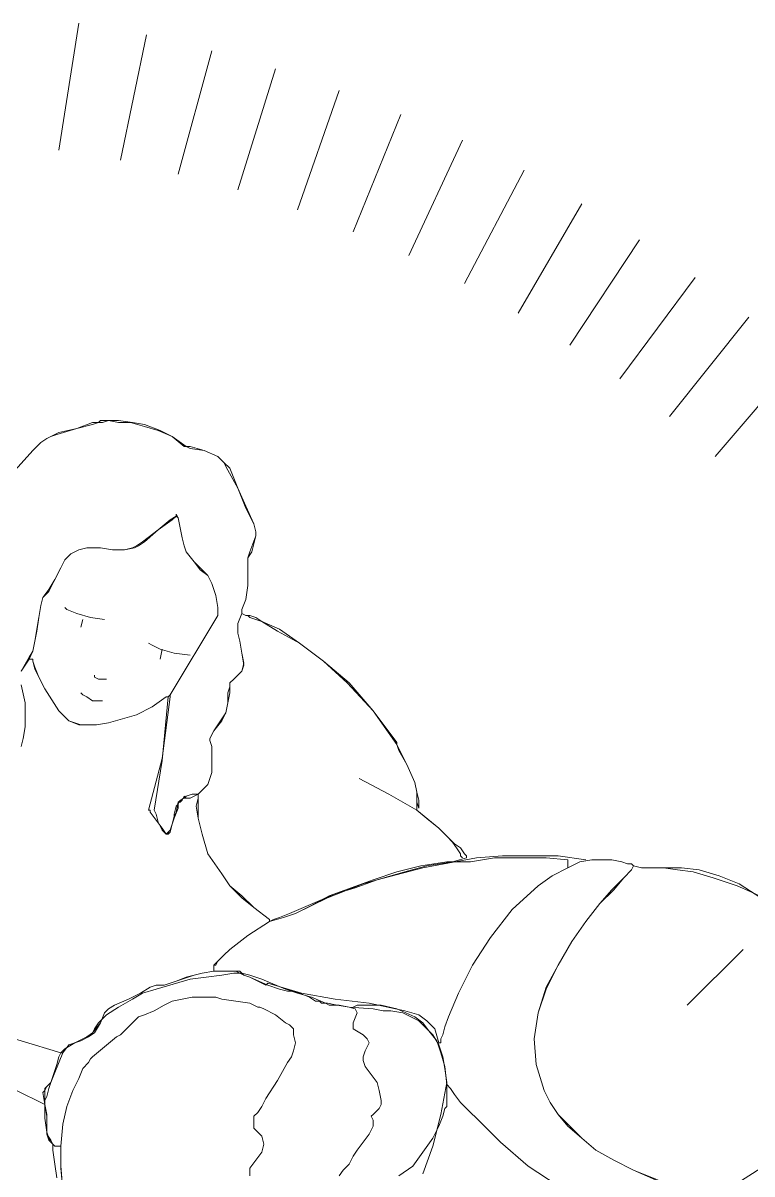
# Model space of a CAD drawing. Header units: centimetres. Extents: x -2268 to 4168, y -1681 to 1458.
# Drawn here: x 2392.25 to 2396.11, y -502.13 to -496.03 of the extents above; entities that cross this region are included whole.
import ezdxf

# ---------------------------------------------------------------- set-up
doc = ezdxf.new("R2010")
doc.units = ezdxf.units.CM
doc.layers.add('PDF24_Geometry', color=7, linetype='Continuous')

msp = doc.modelspace()

# ---------------------------------------------------------------- linework, layer by layer
at = {"layer": 'PDF24_Geometry', "lineweight": 9}
for points in [[(2392.5457, -496.0328), (2392.4404, -496.7068)], [(2392.9037, -496.096), (2392.7668, -496.7595)], [(2393.2513, -496.1802), (2393.0723, -496.8332)], [(2393.5883, -496.275), (2393.3882, -496.9174)], [(2393.9253, -496.3909), (2393.7041, -497.0228)], [(2394.2518, -496.5172), (2393.999, -497.1386)], [(2394.5783, -496.6542), (2394.2939, -497.265)], [(2394.9047, -496.8121), (2394.5888, -497.4124)], [(2395.2101, -496.9912), (2394.8731, -497.5704)], [(2395.5155, -497.1807), (2395.1469, -497.7389)], [(2395.8104, -497.3808), (2395.4102, -497.9179)], [(2396.0948, -497.5915), (2395.6735, -498.118)], [(2396.3581, -497.8126), (2395.9158, -498.3287)], [(2392.2087, -498.4024), (2392.3035, -498.2971), (2392.3456, -498.2549), (2392.3772, -498.2339), (2392.3982, -498.2233), (2392.4298, -498.2128), (2392.5351, -498.1812), (2392.6194, -498.1602), (2392.651, -498.1496), (2392.6615, -498.1496), (2392.6721, -498.1496), (2392.7037, -498.1391), (2392.7563, -498.1496), (2392.8195, -498.1496), (2392.8932, -498.1707), (2392.9669, -498.1918), (2393.0407, -498.2233), (2393.1038, -498.276), (2393.1144, -498.276), (2393.1354, -498.2865), (2393.2092, -498.2971), (2393.2829, -498.3287), (2393.3145, -498.3603), (2393.3355, -498.4024), (2393.3882, -498.4972), (2393.4303, -498.6025), (2393.4725, -498.6867), (2393.483, -498.7289), (2393.483, -498.7499), (2393.4514, -498.8342), (2393.4409, -498.8658), (2393.4409, -498.8974), (2393.4409, -498.9079), (2393.4409, -498.9395), (2393.4409, -499.0132), (2393.4303, -499.0869), (2393.4093, -499.1396), (2393.4093, -499.1607), (2393.3882, -499.2133), (2393.3882, -499.266), (2393.3987, -499.3081), (2393.4093, -499.3713), (2393.4198, -499.4345), (2393.4093, -499.4661), (2393.3671, -499.5082), (2393.3461, -499.5293), (2393.3461, -499.5503), (2393.3355, -499.5819), (2393.3355, -499.6346), (2393.325, -499.6872), (2393.3039, -499.7294), (2393.2618, -499.782), (2393.2408, -499.8241), (2393.2408, -499.8347), (2393.2513, -499.8663), (2393.2513, -499.9295), (2393.2513, -500.0032), (2393.2302, -500.0664), (2393.1776, -500.119), (2393.1354, -500.1401), (2393.1144, -500.1401), (2393.1038, -500.1401), (2393.0828, -500.1506), (2393.0723, -500.1717), (2393.0617, -500.1822), (2393.0512, -500.2243), (2393.0512, -500.2454), (2393.0407, -500.277), (2393.0301, -500.3191), (2393.0091, -500.3296), (2392.988, -500.3086), (2392.9669, -500.2665), (2392.9564, -500.2243), (2392.9459, -500.2033), (2392.988, -499.94), (2393.0196, -499.603), (2393.0301, -499.5924), (2393.2829, -499.1712), (2393.2829, -499.1291), (2393.2724, -499.0659), (2393.2513, -499.0027), (2393.2302, -498.9606), (2393.1881, -498.929), (2393.1565, -498.8868), (2393.1144, -498.8342), (2393.1038, -498.8026), (2393.0933, -498.7605), (2393.0828, -498.7078), (2393.0723, -498.6551), (2393.0617, -498.6446), (2393.0301, -498.6657), (2392.9669, -498.7183), (2392.8827, -498.7815), (2392.8511, -498.8026), (2392.83, -498.8131), (2392.7879, -498.8236), (2392.7247, -498.8236), (2392.6615, -498.8131), (2392.6194, -498.8131), (2392.5878, -498.8131), (2392.5457, -498.8236), (2392.5036, -498.8447), (2392.472, -498.8763), (2392.4509, -498.9184), (2392.4193, -498.9816), (2392.3877, -499.0448), (2392.3561, -499.0764), (2392.3456, -499.1185), (2392.335, -499.1817), (2392.3245, -499.2554), (2392.314, -499.3081), (2392.3035, -499.3607), (2392.2824, -499.4029), (2392.2403, -499.4661)], [(2392.2087, -498.4024), (2392.3035, -498.2971), (2392.3456, -498.2549), (2392.3772, -498.2339), (2392.3982, -498.2233), (2392.4404, -498.2023), (2392.5351, -498.1812), (2392.6194, -498.1496), (2392.651, -498.1496), (2392.6615, -498.1391), (2392.6721, -498.1391), (2392.7037, -498.1391), (2392.7563, -498.1391), (2392.83, -498.1496), (2392.8932, -498.1602), (2392.9775, -498.1918), (2393.0407, -498.2233), (2393.1144, -498.276), (2393.1354, -498.276), (2393.2092, -498.2971), (2393.2829, -498.3287), (2393.3145, -498.3603), (2393.3461, -498.3919), (2393.3882, -498.4972), (2393.4303, -498.5919), (2393.4725, -498.6867), (2393.483, -498.7289), (2393.483, -498.7499), (2393.4619, -498.8342), (2393.4409, -498.8658), (2393.4409, -498.8868), (2393.4409, -498.9079), (2393.4409, -498.9395), (2393.4409, -499.0132), (2393.4303, -499.0869), (2393.4093, -499.1396), (2393.4093, -499.1607), (2393.3882, -499.2133), (2393.3882, -499.266), (2393.3987, -499.3081), (2393.4093, -499.3713), (2393.4198, -499.4239), (2393.4093, -499.4661), (2393.3671, -499.5082), (2393.3461, -499.5293), (2393.3461, -499.5503), (2393.3461, -499.5819), (2393.3355, -499.6346), (2393.325, -499.6872), (2393.3039, -499.7188), (2393.2618, -499.782), (2393.2408, -499.8241), (2393.2408, -499.8347), (2393.2513, -499.8663), (2393.2513, -499.9295), (2393.2513, -500.0032), (2393.2302, -500.0664), (2393.1776, -500.119), (2393.146, -500.119), (2393.1144, -500.1296), (2393.0723, -500.1611), (2393.0723, -500.1717), (2393.0723, -500.1927), (2393.0512, -500.2454), (2393.0301, -500.3086), (2393.0196, -500.3191), (2393.0091, -500.3296), (2392.988, -500.2981), (2392.9564, -500.2559), (2392.9248, -500.2138), (2392.9248, -500.2033), (2392.9143, -500.2033), (2392.988, -499.9295), (2393.0301, -499.603), (2393.0301, -499.5924), (2393.2829, -499.1712), (2393.2829, -499.1291), (2393.2724, -499.0659), (2393.2513, -499.0027), (2393.2302, -498.9606), (2393.1986, -498.929), (2393.1565, -498.8868), (2393.1144, -498.8342), (2393.1038, -498.8026), (2393.0933, -498.7605), (2393.0828, -498.7078), (2393.0723, -498.6551), (2393.0617, -498.6341), (2393.0617, -498.6446), (2393.0407, -498.6657), (2392.9669, -498.7183), (2392.8932, -498.7815), (2392.8616, -498.8026), (2392.8406, -498.8131), (2392.7879, -498.8236), (2392.7247, -498.8236), (2392.6615, -498.8131), (2392.6194, -498.8131), (2392.5878, -498.8131), (2392.5457, -498.8236), (2392.5036, -498.8447), (2392.472, -498.8763), (2392.4509, -498.9184), (2392.4193, -498.9816), (2392.3877, -499.0343), (2392.3561, -499.0764), (2392.3456, -499.1185), (2392.335, -499.1817), (2392.3245, -499.2449), (2392.314, -499.3081), (2392.3035, -499.3607), (2392.2824, -499.3923), (2392.2403, -499.4661)], [(2392.472, -499.1291), (2392.4825, -499.1396), (2392.5351, -499.1607), (2392.6089, -499.1817), (2392.6826, -499.1922)], [(2392.5667, -499.1922), (2392.5562, -499.2344)], [(2393.4303, -499.1712), (2393.4409, -499.1712), (2393.4514, -499.1712), (2393.483, -499.1817), (2393.5146, -499.2028), (2393.6094, -499.2449), (2393.7147, -499.3186), (2393.8411, -499.4134), (2393.978, -499.5293), (2394.1043, -499.6767), (2394.2307, -499.8452), (2394.2307, -499.8557), (2394.2413, -499.8768), (2394.2834, -499.961), (2394.3255, -500.0558), (2394.336, -500.1085), (2394.3466, -500.1506), (2394.3466, -500.1822), (2394.3466, -500.1927), (2394.336, -500.1611)], [(2392.9143, -499.3186), (2392.9353, -499.3292), (2392.9775, -499.3502), (2393.0512, -499.3713), (2393.1354, -499.3818)], [(2392.2403, -499.4661), (2392.2824, -499.4029), (2392.3035, -499.4029), (2392.3035, -499.4134), (2392.314, -499.4555), (2392.335, -499.4977), (2392.3666, -499.5608), (2392.4404, -499.6767), (2392.493, -499.7294), (2392.5457, -499.7504), (2392.5667, -499.7504), (2392.5983, -499.7504), (2392.6405, -499.7504), (2392.7037, -499.7399), (2392.7774, -499.7188), (2392.8511, -499.6978), (2392.9353, -499.6556), (2393.0091, -499.603), (2393.0196, -499.603), (2392.988, -499.94), (2392.9459, -500.2033), (2392.9564, -500.2243), (2392.9669, -500.2665), (2392.988, -500.3086), (2393.0091, -500.3296), (2393.0196, -500.3296), (2393.0301, -500.3191), (2393.0407, -500.277), (2393.0512, -500.2349), (2393.0617, -500.2138), (2393.0723, -500.1611), (2393.0828, -500.1611), (2393.0933, -500.1506), (2393.1038, -500.1296), (2393.1144, -500.1401), (2393.1354, -500.1401), (2393.1776, -500.119), (2393.1776, -500.1296), (2393.1776, -500.1401), (2393.167, -500.1822), (2393.1776, -500.2454), (2393.1986, -500.3296), (2393.2302, -500.435), (2393.3039, -500.5403), (2393.3461, -500.6035), (2393.4093, -500.6667), (2393.4725, -500.7193), (2393.5567, -500.7825), (2393.5567, -500.793), (2393.4409, -500.8668), (2393.3461, -500.9405), (2393.3145, -500.9721), (2393.2829, -501.0037), (2393.2724, -501.0247), (2393.2618, -501.0247), (2393.2618, -501.0563), (2393.1986, -501.0669), (2393.1565, -501.0774), (2393.1144, -501.0879), (2393.0617, -501.109), (2392.9985, -501.13), (2392.9564, -501.13), (2392.9248, -501.1406), (2392.8722, -501.1722), (2392.809, -501.2038), (2392.7352, -501.2354), (2392.7037, -501.2564), (2392.6826, -501.2775), (2392.6615, -501.3301), (2392.6194, -501.3828), (2392.5983, -501.4039), (2392.5562, -501.4249), (2392.493, -501.446), (2392.4614, -501.4881)], [(2392.3035, -499.4029), (2392.3035, -499.4134), (2392.314, -499.445), (2392.335, -499.4977), (2392.3666, -499.5608), (2392.4404, -499.6767), (2392.493, -499.7294), (2392.5562, -499.7504), (2392.5667, -499.7504), (2392.5983, -499.7504), (2392.6405, -499.7504), (2392.7037, -499.7399), (2392.7774, -499.7188), (2392.8511, -499.6978), (2392.9353, -499.6556), (2393.0091, -499.603)], [(2392.988, -499.3502), (2392.9775, -499.4029)], [(2392.6299, -499.4871), (2392.6299, -499.4977), (2392.651, -499.5082), (2392.6931, -499.5082)], [(2392.2403, -499.5398), (2392.2613, -499.6346), (2392.2613, -499.7609), (2392.2508, -499.8241), (2392.2403, -499.8663)], [(2392.2403, -499.8663), (2392.2508, -499.8241), (2392.2613, -499.7609), (2392.2613, -499.6346), (2392.2403, -499.5398)], [(2392.2403, -499.5398), (2392.2613, -499.6346), (2392.2613, -499.7609), (2392.2508, -499.8241), (2392.2403, -499.8663)], [(2392.5562, -499.5819), (2392.5667, -499.5924), (2392.5878, -499.603), (2392.6194, -499.624), (2392.6721, -499.624)], [(2394.5783, -500.456), (2394.5677, -500.4455), (2394.5677, -500.435), (2394.5467, -500.4034), (2394.5256, -500.3718), (2394.494, -500.3402), (2394.4519, -500.2981), (2394.3992, -500.2559), (2394.336, -500.2033), (2394.1886, -500.119), (2394.0306, -500.0348)], [(2393.1776, -500.119), (2393.1776, -500.1401), (2393.1776, -500.1822), (2393.1776, -500.2454), (2393.1986, -500.3296), (2393.2302, -500.435), (2393.3039, -500.5403), (2393.3461, -500.6035), (2393.4093, -500.6561), (2393.4725, -500.7193), (2393.5567, -500.7825)], [(2393.2618, -501.0247), (2393.2724, -501.0142), (2393.2829, -501.0037), (2393.3145, -500.9721), (2393.3461, -500.9405), (2393.4409, -500.8668), (2393.5567, -500.793), (2393.5778, -500.7825), (2393.6094, -500.772), (2393.662, -500.7509), (2393.7357, -500.7193), (2393.8095, -500.6877), (2393.9042, -500.6456), (2394.0096, -500.614), (2394.1254, -500.5719), (2394.3676, -500.5087), (2394.652, -500.456), (2394.7889, -500.4455), (2394.9363, -500.4455), (2395.0838, -500.4455), (2395.2312, -500.4666)], [(2394.4624, -501.4355), (2394.4624, -501.4144), (2394.4729, -501.3933), (2394.4834, -501.3512), (2394.5045, -501.2985), (2394.5572, -501.1722), (2394.6309, -501.0247), (2394.7257, -500.8773), (2394.8415, -500.7298), (2394.9784, -500.6035), (2395.0521, -500.5508), (2395.1364, -500.5087), (2395.1996, -500.4771), (2395.2628, -500.4666), (2395.3681, -500.4666), (2395.4207, -500.4771), (2395.4523, -500.4876), (2395.4734, -500.4876), (2395.4839, -500.4982), (2395.5261, -500.5087), (2395.5893, -500.5087), (2395.663, -500.5087), (2395.7367, -500.5087), (2395.8315, -500.5192), (2395.9368, -500.5508), (2396.0421, -500.5929), (2396.158, -500.6667)], [(2395.5998, -502.1621), (2395.484, -502.1095), (2395.3787, -502.0568), (2395.2839, -502.0042), (2395.2102, -501.941), (2395.1364, -501.8778), (2395.0838, -501.8146), (2395.0416, -501.7514), (2395.0101, -501.6882), (2394.9679, -501.5513), (2394.9574, -501.4144), (2394.9785, -501.2775), (2395.0206, -501.1511), (2395.0838, -501.0247), (2395.1575, -500.8984), (2395.2312, -500.793), (2395.3049, -500.6983), (2395.3681, -500.6245), (2395.4313, -500.5613), (2395.4734, -500.5192), (2395.484, -500.4982), (2395.5261, -500.5087), (2395.5788, -500.5087), (2395.6419, -500.5087), (2395.7157, -500.5192), (2395.7999, -500.5297), (2395.9052, -500.5613), (2396.0316, -500.6035), (2396.1053, -500.6351), (2396.1896, -500.6772)], [(2395.8947, -502.2569), (2395.7367, -502.2148), (2395.6103, -502.1621), (2395.484, -502.1095), (2395.3787, -502.0568), (2395.2839, -502.0042), (2395.2102, -501.941), (2395.147, -501.8778), (2395.0838, -501.8146), (2395.0416, -501.7514), (2395.0101, -501.6882), (2394.9679, -501.5513), (2394.9574, -501.4144), (2394.9785, -501.2775), (2395.0206, -501.1406), (2395.0838, -501.0247), (2395.1575, -500.8984), (2395.2312, -500.793), (2395.3049, -500.6983), (2395.3787, -500.6245), (2395.4313, -500.5613), (2395.4734, -500.5192)], [(2395.7683, -501.2354), (2396.0632, -500.9405)], [(2392.4193, -501.9831), (2392.4088, -501.9726), (2392.3982, -501.9515), (2392.3772, -501.9199), (2392.3772, -501.8778), (2392.3772, -501.8146), (2392.3666, -501.7619), (2392.3666, -501.6987), (2392.3666, -501.6777), (2392.3772, -501.6672), (2392.3982, -501.6461), (2392.4193, -501.5934), (2392.4614, -501.4881), (2392.493, -501.446), (2392.5562, -501.4249), (2392.5983, -501.4039), (2392.6299, -501.3828), (2392.6615, -501.3301), (2392.6826, -501.2775), (2392.7037, -501.2564), (2392.7352, -501.2354), (2392.809, -501.2038), (2392.8722, -501.1722), (2392.9248, -501.1406), (2392.9564, -501.13), (2392.9985, -501.13), (2393.0617, -501.109), (2393.1249, -501.0879), (2393.1565, -501.0774), (2393.1986, -501.0669), (2393.2618, -501.0563), (2393.3461, -501.0563), (2393.3777, -501.0563), (2393.3987, -501.0563), (2393.4198, -501.0774), (2393.4514, -501.0879), (2393.5462, -501.13), (2393.6094, -501.1511), (2393.6515, -501.1616), (2393.6726, -501.1616), (2393.7041, -501.1722), (2393.7779, -501.1932), (2393.8516, -501.2248), (2393.8726, -501.2354), (2393.8937, -501.2354), (2393.9253, -501.2354), (2393.978, -501.2459), (2394.0096, -501.2564), (2394.0201, -501.2775), (2393.999, -501.3301), (2393.999, -501.3512), (2393.999, -501.3617), (2394.0517, -501.3933), (2394.0727, -501.4144), (2394.0833, -501.4355), (2394.0622, -501.4776), (2394.0517, -501.5092), (2394.0517, -501.5302), (2394.0622, -501.5618), (2394.0938, -501.604), (2394.1254, -501.6461), (2394.1359, -501.6882), (2394.1465, -501.7409), (2394.1465, -501.7619), (2394.1359, -501.783), (2394.1043, -501.8146), (2394.0938, -501.8251), (2394.1043, -501.8462), (2394.1043, -501.8567), (2394.1043, -501.8778), (2394.0833, -501.9199), (2394.0201, -502.0042), (2393.999, -502.0358), (2393.978, -502.0779), (2393.9464, -502.1095), (2393.9253, -502.1411)], [(2394.3676, -502.1305), (2394.4203, -501.9831), (2394.4624, -501.8146), (2394.494, -501.6461), (2394.4835, -501.5724), (2394.4729, -501.5092), (2394.4519, -501.446), (2394.4203, -501.3933), (2394.3466, -501.3196), (2394.2623, -501.2775), (2394.1991, -501.267), (2394.157, -501.267), (2394.1043, -501.2564), (2393.978, -501.2459), (2393.9148, -501.2354), (2393.8621, -501.2248), (2393.8305, -501.2248), (2393.82, -501.2143), (2393.7989, -501.2143), (2393.7673, -501.1932), (2393.7147, -501.1722), (2393.641, -501.1511), (2393.5146, -501.0984), (2393.4514, -501.0774), (2393.4093, -501.0669), (2393.3671, -501.0669), (2393.3039, -501.0774), (2393.2197, -501.0879), (2393.1354, -501.0984), (2392.9564, -501.1511), (2392.8827, -501.1722), (2392.83, -501.2038), (2392.7563, -501.2459), (2392.6931, -501.288), (2392.651, -501.3301), (2392.6299, -501.3617), (2392.6194, -501.3828), (2392.5878, -501.4039), (2392.5246, -501.4355), (2392.472, -501.4671), (2392.4509, -501.4881), (2392.4404, -501.5092), (2392.4298, -501.5513), (2392.4088, -501.6145), (2392.3877, -501.6777), (2392.3772, -501.7198), (2392.3666, -501.7409), (2392.3666, -501.7725), (2392.3666, -501.8357), (2392.3772, -501.9094), (2392.3877, -501.941), (2392.3982, -501.962), (2392.4088, -501.9726), (2392.4088, -502.0042), (2392.4193, -502.0779), (2392.4298, -502.1516)], [(2393.4514, -502.1411), (2393.4514, -502.0989), (2393.5146, -502.0147), (2393.5251, -501.9726), (2393.5146, -501.9304), (2393.4935, -501.9094), (2393.4725, -501.8883), (2393.4725, -501.8462), (2393.4725, -501.8251), (2393.4935, -501.8041), (2393.5146, -501.7725), (2393.5356, -501.7303), (2393.5988, -501.6356), (2393.6515, -501.5408), (2393.6726, -501.5092), (2393.6831, -501.4776), (2393.6936, -501.4355), (2393.6831, -501.3933), (2393.6831, -501.3617), (2393.6726, -501.3512), (2393.662, -501.3407), (2393.641, -501.3301), (2393.5883, -501.288), (2393.5251, -501.2564), (2393.504, -501.2459), (2393.4935, -501.2459), (2393.4725, -501.2354), (2393.4514, -501.2248), (2393.3777, -501.2143), (2393.3039, -501.2038), (2393.2724, -501.1932), (2393.2513, -501.1932), (2393.2092, -501.1932), (2393.146, -501.1932), (2393.0933, -501.2038), (2393.0407, -501.2143), (2392.9985, -501.2354), (2392.9459, -501.267), (2392.8932, -501.288), (2392.8616, -501.2985), (2392.83, -501.3301), (2392.7984, -501.3617), (2392.7668, -501.3933), (2392.7458, -501.4039), (2392.6194, -501.5092), (2392.6089, -501.5197), (2392.5983, -501.5408), (2392.5667, -501.5724), (2392.5457, -501.625), (2392.5141, -501.6882), (2392.4825, -501.7725), (2392.4614, -501.8672), (2392.4509, -501.9831), (2392.4509, -502.0884), (2392.4614, -502.2148)], [(2394.2413, -502.1411), (2394.315, -502.0884), (2394.3676, -502.0147), (2394.4203, -501.941), (2394.4519, -501.8778), (2394.4729, -501.8251), (2394.4835, -501.783), (2394.494, -501.7725), (2394.494, -501.7619), (2394.494, -501.7409), (2394.494, -501.6987), (2394.494, -501.6566), (2394.4835, -501.5618), (2394.4624, -501.4881), (2394.4414, -501.4249), (2394.3992, -501.3723), (2394.3676, -501.3301), (2394.3255, -501.2985), (2394.2307, -501.2564), (2394.1465, -501.2354), (2394.0727, -501.2354), (2394.0201, -501.2354), (2393.999, -501.2459)], [(2391.819, -501.2985), (2392.4509, -501.4881), (2392.4614, -501.4881), (2392.4193, -501.5934), (2392.3982, -501.6461), (2392.3772, -501.6672), (2392.3666, -501.6882), (2392.3561, -501.6987), (2392.3666, -501.7619), (2392.3772, -501.8251), (2392.3772, -501.8778), (2392.3772, -501.9199), (2392.3877, -501.9515), (2392.4088, -501.9726), (2392.4193, -501.9831), (2392.4509, -501.9831), (2392.4509, -502.0989), (2392.4614, -502.2148)], [(2392.3666, -501.7619), (2391.8927, -501.5302)], [(2396.158, -502.0989), (2396.0105, -502.1937), (2395.9473, -502.2359), (2395.8947, -502.2569), (2395.7788, -502.3201), (2395.663, -502.3517), (2395.5471, -502.3622), (2395.4313, -502.3517), (2395.347, -502.3201), (2395.2522, -502.2885), (2395.0837, -502.1937), (2394.9258, -502.0884), (2394.7783, -501.962), (2394.6625, -501.8462), (2394.6098, -501.7935), (2394.5677, -501.7514), (2394.5361, -501.7093), (2394.515, -501.6777), (2394.494, -501.6566)]]:
    msp.add_lwpolyline(points, dxfattribs=at)
for points in [[(2392.314, -499.3081), (2392.3245, -499.2554), (2392.335, -499.1817), (2392.3455, -499.1185), (2392.3561, -499.0764), (2392.3877, -499.0448), (2392.4193, -498.9816), (2392.4509, -498.9184), (2392.4719, -498.8763), (2392.5035, -498.8447), (2392.5456, -498.8236), (2392.5878, -498.8131), (2392.6194, -498.8131), (2392.6615, -498.8131), (2392.7247, -498.8236), (2392.7879, -498.8236), (2392.83, -498.8131), (2392.8511, -498.8026), (2392.8827, -498.7815), (2392.9669, -498.7183), (2393.0301, -498.6657), (2393.0617, -498.6446), (2393.0722, -498.6551), (2393.0828, -498.7078), (2393.0933, -498.7605), (2393.1038, -498.8026), (2393.1143, -498.8342), (2393.1565, -498.8868), (2393.1881, -498.929), (2393.2302, -498.9606), (2393.2513, -499.0027), (2393.2723, -499.0659), (2393.2828, -499.1291), (2393.2828, -499.1712), (2393.0301, -499.5924), (2393.0196, -499.603), (2393.009, -499.603), (2392.9353, -499.6556), (2392.8511, -499.6978), (2392.7773, -499.7188), (2392.7036, -499.7399), (2392.6404, -499.7504), (2392.5983, -499.7504), (2392.5667, -499.7504), (2392.5456, -499.7504), (2392.493, -499.7294), (2392.4403, -499.6767), (2392.3666, -499.5608), (2392.335, -499.4977), (2392.314, -499.4555), (2392.3034, -499.4134), (2392.3034, -499.4029), (2392.2824, -499.4029), (2392.3034, -499.3607)], [(2393.1776, -500.119), (2393.1776, -500.1296), (2393.1776, -500.1401), (2393.167, -500.1822), (2393.1776, -500.2454), (2393.1986, -500.3296), (2393.2302, -500.435), (2393.3039, -500.5403), (2393.3461, -500.6035), (2393.4093, -500.6667), (2393.4725, -500.7193), (2393.5567, -500.7825), (2393.5567, -500.793), (2393.6304, -500.772), (2393.6936, -500.7509), (2393.8621, -500.6667), (2394.0517, -500.5929), (2394.2728, -500.5297), (2394.3887, -500.4982), (2394.5256, -500.4771), (2394.5993, -500.456), (2394.5993, -500.4455), (2394.5888, -500.435), (2394.5677, -500.4034), (2394.5361, -500.3823), (2394.494, -500.3402), (2394.4519, -500.2981), (2394.336, -500.2033), (2394.336, -500.1927), (2394.336, -500.1822), (2394.336, -500.1506), (2394.336, -500.1085), (2394.3255, -500.0558), (2394.2834, -499.961), (2394.2413, -499.8873), (2394.2307, -499.8557), (2394.1043, -499.6767), (2393.9674, -499.5293), (2393.8411, -499.4134), (2393.7147, -499.3186), (2393.5988, -499.2554), (2393.5146, -499.2028), (2393.483, -499.1922), (2393.4514, -499.1817), (2393.4409, -499.1712), (2393.4303, -499.1712), (2393.4093, -499.1607), (2393.3882, -499.2133), (2393.3882, -499.266), (2393.3987, -499.3081), (2393.4093, -499.3713), (2393.4198, -499.4345), (2393.4093, -499.4661), (2393.3671, -499.5082), (2393.3461, -499.5293), (2393.3461, -499.5503), (2393.3355, -499.5819), (2393.3355, -499.6346), (2393.325, -499.6872), (2393.3039, -499.7294), (2393.2618, -499.782), (2393.2408, -499.8241), (2393.2408, -499.8347), (2393.2513, -499.8663), (2393.2513, -499.9295), (2393.2513, -500.0032), (2393.2302, -500.0664)], [(2393.2618, -501.0247), (2393.2724, -501.0247), (2393.2829, -501.0037), (2393.3145, -500.9721), (2393.3461, -500.9405), (2393.4409, -500.8668), (2393.5567, -500.793), (2393.6304, -500.772), (2393.6936, -500.7509), (2393.7779, -500.7088), (2393.8726, -500.6561), (2393.9885, -500.614), (2394.1043, -500.5719), (2394.2307, -500.5297), (2394.3571, -500.4982), (2394.494, -500.4771), (2394.6204, -500.4771), (2394.7468, -500.456), (2394.8837, -500.456), (2395.0206, -500.456), (2395.1364, -500.4666), (2395.1364, -500.5087), (2395.0522, -500.5508), (2394.9785, -500.6035), (2394.8415, -500.7298), (2394.7257, -500.8773), (2394.6309, -501.0247), (2394.5572, -501.1722), (2394.5045, -501.2985), (2394.4835, -501.3512), (2394.4729, -501.3933), (2394.4624, -501.4144), (2394.4624, -501.4355), (2394.4519, -501.4355), (2394.4308, -501.3617), (2394.3887, -501.3196), (2394.3466, -501.288), (2394.2728, -501.267), (2394.0833, -501.2248), (2393.9042, -501.2038), (2393.7252, -501.1722), (2393.5462, -501.1195), (2393.5356, -501.13), (2393.4514, -501.0879), (2393.4198, -501.0774), (2393.3987, -501.0669), (2393.3777, -501.0563), (2393.3461, -501.0563), (2393.2618, -501.0563)]]:
    msp.add_lwpolyline(points, close=True, dxfattribs=at)

doc.saveas('drawing.dxf')
